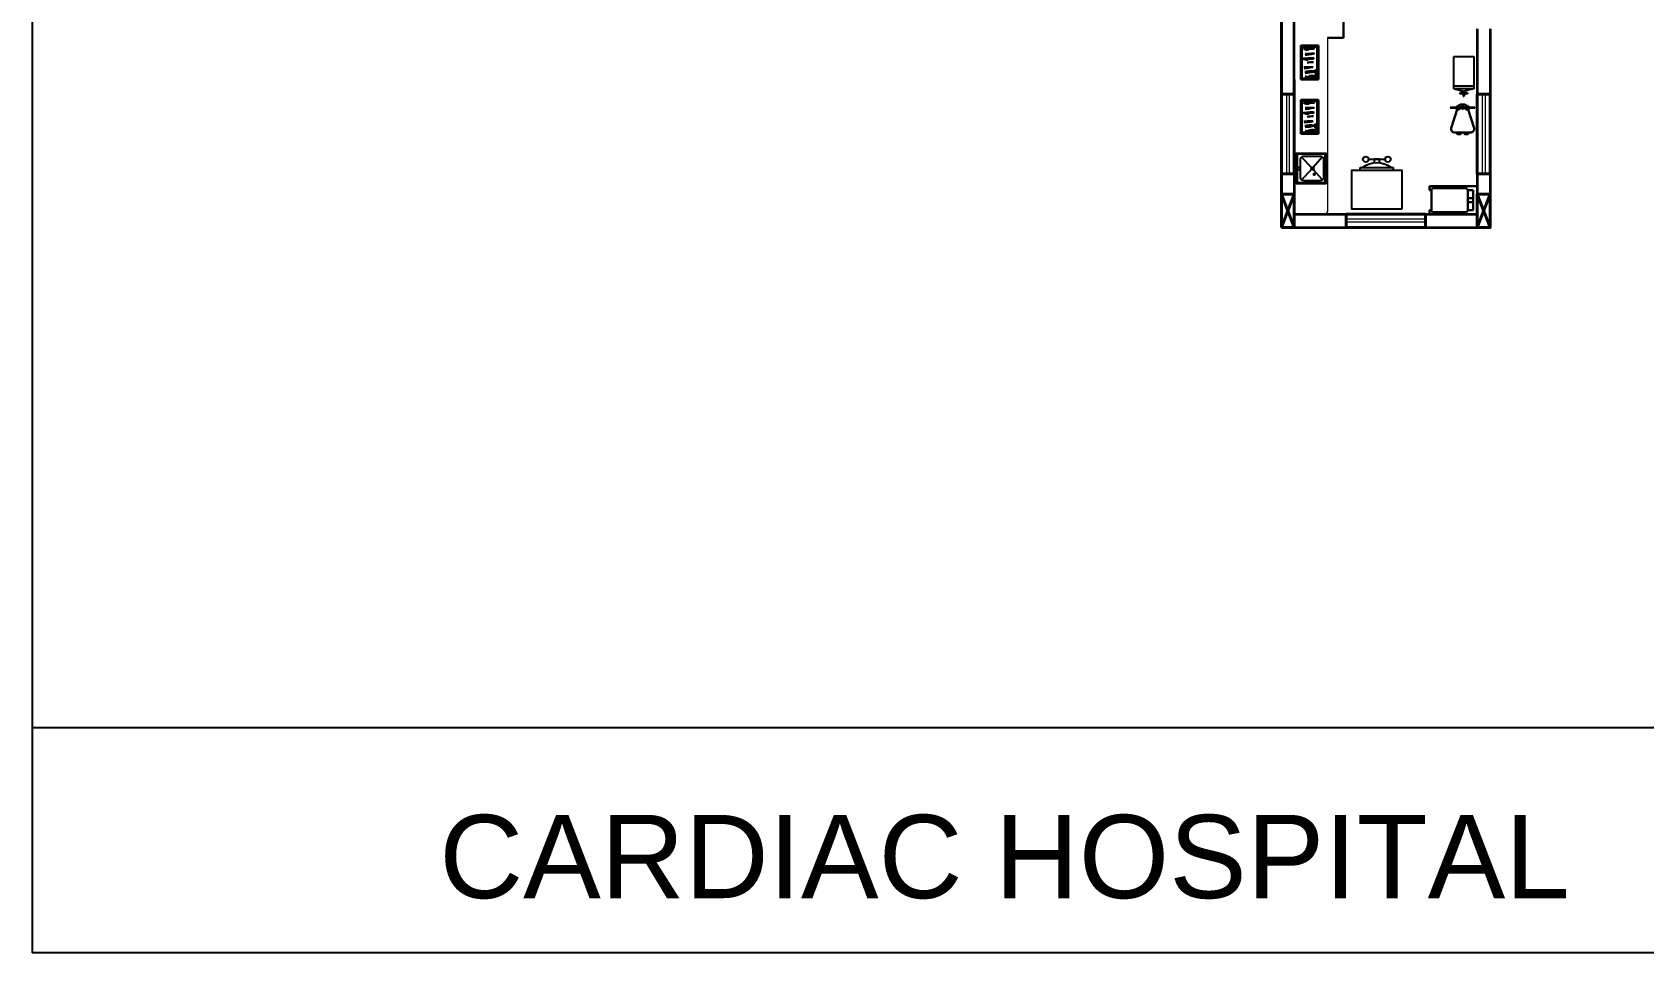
# Model space of a CAD drawing. Header units: inches. Extents: x -17070 to 527, y 504 to 2398.
# Drawn here: x -10493.3 to -10464.26, y 504.14 to 520.72 of the extents above; entities that cross this region are included whole.
import ezdxf

# ---------------------------------------------------------------- set-up
doc = ezdxf.new("R2010")
doc.units = ezdxf.units.IN
for name, color, linetype, lineweight in [('COL', 5, 'Continuous', 40), ('ELE-1', 105, 'Continuous', 40), ('Equipamiento', 51, 'Continuous', 25), ('FURN', 25, 'Continuous', 9), ('section', 1, 'Continuous', 35), ('wall', 7, 'Continuous', 30), ('WIN', 4, 'Continuous', 20)]:
    doc.layers.add(name, color=color, linetype=linetype, lineweight=lineweight)
doc.layers.add('elevation', color=7, linetype='Continuous')
doc.styles.add('PP15', font='', dxfattribs={"height": 0.015})
doc.styles.get('PP15').set_extended_font_data('Arial Narrow')

# ---------------------------------------------------------------- blocks, each defined once
blk = doc.blocks.new('de')
at = {"layer": 'elevation', "ltscale": 0.0005}
for p, q in [((-10856.90422, 504.72708), (-10856.90422, 504.13708)), ((-10856.90422, 504.19118), (-10856.06422, 504.19118)), ((-10856.06422, 504.13708), (-10856.90422, 504.13708))]:
    blk.add_line(p, q, dxfattribs=at)
at = {"layer": 'elevation', "ltscale": 0.0005, "insert": (-10856.80643, 504.17019), "char_height": 0.02, "width": 0.382938, "attachment_point": 1, "style": 'PP15'}
blk.add_mtext('{\\fArial|b0|i0|c0|p34;CARDIAC HOSPITAL}', dxfattribs=at)

msp = doc.modelspace()

# ---------------------------------------------------------------- linework, layer by layer
at = {"layer": 'COL', "ltscale": 0.0005}
for p, q in [((-10470.56214, 517.19797), (-10470.79214, 517.79797)), ((-10470.79214, 517.19797), (-10470.56214, 517.79797)), ((-10467.03214, 517.19797), (-10467.26214, 517.79797)), ((-10467.26214, 517.19797), (-10467.03214, 517.79797))]:
    msp.add_line(p, q, dxfattribs=at)
for points in [[(-10470.79214, 517.19797), (-10470.56214, 517.19797), (-10470.56214, 517.79797), (-10470.79214, 517.79797)], [(-10467.26214, 517.19797), (-10467.03214, 517.19797), (-10467.03214, 517.79797), (-10467.26214, 517.79797)]]:
    msp.add_lwpolyline(points, close=True, dxfattribs=at)
at = {"layer": 'ELE-1', "ltscale": 0.0005}
for p, q in [((-10470.79214, 519.59741), (-10470.79214, 518.16741)), ((-10470.79214, 519.59741), (-10470.56214, 519.59741)), ((-10470.56214, 519.59741), (-10470.56214, 518.16741)), ((-10467.26214, 519.59741), (-10467.26214, 518.16741)), ((-10467.26214, 519.59741), (-10467.03214, 519.59741)), ((-10467.03214, 519.59741), (-10467.03214, 518.16741)), ((-10470.79214, 518.16741), (-10470.56214, 518.16741)), ((-10467.26214, 518.16741), (-10467.03214, 518.16741)), ((-10468.19714, 517.43797), (-10469.62714, 517.43797)), ((-10469.62714, 517.43797), (-10469.62714, 517.19797)), ((-10468.19714, 517.19797), (-10469.62714, 517.19797)), ((-10468.19714, 517.43797), (-10468.19714, 517.19797))]:
    msp.add_line(p, q, dxfattribs=at)
at = {"layer": 'Equipamiento', "lineweight": 30}
for p, q in [((-10470.44477, 520.47499, 0), (-10470.44477, 519.86297, 0)), ((-10470.1264, 520.47499, 0), (-10470.44477, 520.47499, 0)), ((-10470.42477, 520.45499, 0), (-10470.42477, 519.88297, 0)), ((-10470.1464, 520.45499, 0), (-10470.42477, 520.45499, 0)), ((-10470.20481, 520.43438, 0), (-10470.39538, 520.4209, 0)), ((-10470.1464, 519.88297, 0), (-10470.1464, 520.45499, 0)), ((-10470.1264, 519.86297, 0), (-10470.1264, 520.47499, 0)), ((-10470.2125, 520.25449, 0), (-10470.40307, 520.24101, 0)), ((-10470.44477, 519.86297, 0), (-10470.1264, 519.86297, 0)), ((-10470.42477, 519.88297, 0), (-10470.1464, 519.88297, 0)), ((-10470.44477, 519.5002, 0), (-10470.44477, 518.88818, 0)), ((-10470.1264, 519.5002, 0), (-10470.44477, 519.5002, 0)), ((-10470.42477, 519.4802, 0), (-10470.42477, 518.90818, 0)), ((-10470.1464, 519.4802, 0), (-10470.42477, 519.4802, 0)), ((-10470.2125, 519.27971, 0), (-10470.40307, 519.26622, 0)), ((-10470.20481, 519.45959, 0), (-10470.39538, 519.44611, 0)), ((-10470.1464, 518.90818, 0), (-10470.1464, 519.4802, 0)), ((-10470.1264, 518.88818, 0), (-10470.1264, 519.5002, 0)), ((-10467.61111, 519.35869), (-10467.74854, 519.35869)), ((-10467.61111, 519.35435), (-10467.74854, 519.35435)), ((-10467.73416, 518.99089), (-10467.62407, 519.32458)), ((-10467.61111, 519.34944), (-10467.61111, 519.36233)), ((-10467.60811, 519.36533), (-10467.56122, 519.36533)), ((-10467.60811, 519.34644), (-10467.56122, 519.34644)), ((-10467.55822, 519.34944), (-10467.55822, 519.36233)), ((-10467.54722, 519.35869), (-10467.55822, 519.35869)), ((-10467.54682, 519.35435), (-10467.55822, 519.35435)), ((-10467.54355, 519.41521), (-10467.50866, 519.41521)), ((-10467.50538, 519.35435), (-10467.49398, 519.35435)), ((-10467.50499, 519.35869), (-10467.49398, 519.35869)), ((-10467.49398, 519.34944), (-10467.49398, 519.36233)), ((-10467.4441, 519.36533), (-10467.49098, 519.36533)), ((-10467.4441, 519.34644), (-10467.49098, 519.34644)), ((-10467.4411, 519.34944), (-10467.4411, 519.36233)), ((-10467.4411, 519.35869), (-10467.30367, 519.35869)), ((-10467.4411, 519.35435), (-10467.30367, 519.35435)), ((-10467.31805, 518.99089), (-10467.42814, 519.32458)), ((-10467.30367, 519.35869), (-10467.30367, 519.35435)), ((-10470.44477, 518.88818, 0), (-10470.1264, 518.88818, 0)), ((-10470.42477, 518.90818, 0), (-10470.1464, 518.90818, 0)), ((-10467.66507, 518.90963), (-10467.38714, 518.90963)), ((-10467.6311, 518.9018), (-10467.6311, 518.90963)), ((-10467.6111, 518.8818), (-10467.57354, 518.8818)), ((-10467.55354, 518.9018), (-10467.55354, 518.90963)), ((-10467.49867, 518.9018), (-10467.49867, 518.90963)), ((-10467.4411, 518.8818), (-10467.47867, 518.8818)), ((-10467.4211, 518.9018), (-10467.4211, 518.90963)), ((-10468.12614, 517.86997), (-10468.12614, 517.94197)), ((-10468.12614, 517.94197), (-10467.26214, 517.94197)), ((-10468.09014, 517.86997), (-10468.12614, 517.86997)), ((-10468.09014, 517.50997), (-10468.09014, 517.86997)), ((-10468.05414, 517.90597), (-10467.47094, 517.90597)), ((-10467.43494, 517.50997), (-10467.43494, 517.86997)), ((-10467.43494, 517.86997), (-10467.33414, 517.86997)), ((-10467.33414, 517.86997), (-10467.33414, 517.50997)), ((-10467.26214, 517.94197), (-10467.26214, 517.43797)), ((-10468.12614, 517.43797), (-10468.12614, 517.50997)), ((-10468.12614, 517.50997), (-10468.09014, 517.50997)), ((-10467.43494, 517.72597), (-10467.33414, 517.72597)), ((-10467.43494, 517.65397), (-10467.33414, 517.65397)), ((-10467.33414, 517.50997), (-10467.43494, 517.50997)), ((-10467.26214, 517.43797), (-10468.12614, 517.43797)), ((-10468.05414, 517.47397), (-10467.47094, 517.47397))]:
    msp.add_line(p, q, dxfattribs=at)
at = {"layer": 'Equipamiento'}
for p, q in [((-10467.68648, 519.69663), (-10467.68648, 520.28163)), ((-10467.68648, 520.28163), (-10467.32648, 520.28163)), ((-10467.32648, 520.28163), (-10467.32648, 519.69663)), ((-10467.32648, 519.74163), (-10467.68648, 519.74163)), ((-10467.32648, 519.69663), (-10467.68648, 519.69663)), ((-10467.68648, 519.69663), (-10467.50648, 519.65163)), ((-10467.43898, 519.62463), (-10467.57398, 519.62463)), ((-10467.57398, 519.62463), (-10467.57398, 519.60663)), ((-10467.43898, 519.60663), (-10467.57398, 519.60663)), ((-10467.51548, 519.65343), (-10467.51548, 519.62463)), ((-10467.51548, 519.60663), (-10467.51548, 519.56163)), ((-10467.51548, 519.56163), (-10467.49748, 519.56163)), ((-10467.32648, 519.69663), (-10467.50648, 519.65163)), ((-10467.49748, 519.65343), (-10467.49748, 519.62463)), ((-10467.49748, 519.60663), (-10467.49748, 519.56163)), ((-10467.43898, 519.62463), (-10467.43898, 519.60663)), ((-10470.44579, 518.43236), (-10470.44559, 518.43726)), ((-10470.44579, 518.09236), (-10470.44579, 518.43236)), ((-10470.44559, 518.43726), (-10470.44479, 518.44216)), ((-10470.44479, 518.44216), (-10470.44369, 518.44686)), ((-10470.44369, 518.44686), (-10470.44199, 518.45146)), ((-10470.44199, 518.45146), (-10470.43989, 518.45596)), ((-10470.43989, 518.45596), (-10470.43739, 518.46016)), ((-10470.43739, 518.46016), (-10470.43449, 518.46416)), ((-10470.43449, 518.46416), (-10470.43119, 518.46776)), ((-10470.43119, 518.46776), (-10470.42749, 518.47106)), ((-10470.43029, 518.46846), (-10470.25059, 518.28046)), ((-10470.42749, 518.47106), (-10470.42359, 518.47396)), ((-10470.42359, 518.47396), (-10470.41939, 518.47646)), ((-10470.41939, 518.47646), (-10470.41489, 518.47856)), ((-10470.41489, 518.47856), (-10470.41029, 518.48026)), ((-10470.41029, 518.48026), (-10470.40549, 518.48136)), ((-10470.40549, 518.48136), (-10470.40069, 518.48216)), ((-10470.40069, 518.48216), (-10470.39579, 518.48236)), ((-10470.39579, 518.48236), (-10470.08579, 518.48236)), ((-10470.05299, 518.47016), (-10470.21689, 518.28126)), ((-10470.08579, 518.48236), (-10470.08089, 518.48216)), ((-10470.08089, 518.48216), (-10470.07609, 518.48136)), ((-10470.07609, 518.48136), (-10470.07129, 518.48026)), ((-10470.07129, 518.48026), (-10470.06669, 518.47856)), ((-10470.06669, 518.47856), (-10470.06219, 518.47646)), ((-10470.06219, 518.47646), (-10470.05799, 518.47396)), ((-10470.05799, 518.47396), (-10470.05409, 518.47106)), ((-10470.05409, 518.47106), (-10470.05039, 518.46776)), ((-10470.05039, 518.46776), (-10470.04709, 518.46416)), ((-10470.04709, 518.46416), (-10470.04419, 518.46016)), ((-10470.04419, 518.46016), (-10470.04169, 518.45596)), ((-10470.04169, 518.45596), (-10470.03959, 518.45146)), ((-10470.03959, 518.45146), (-10470.03789, 518.44686)), ((-10470.03789, 518.44686), (-10470.03679, 518.44216)), ((-10470.03679, 518.44216), (-10470.03599, 518.43726)), ((-10470.03599, 518.43726), (-10470.03579, 518.43236)), ((-10470.03579, 518.43236), (-10470.03579, 518.09236)), ((-10470.44559, 518.08746), (-10470.44579, 518.09236)), ((-10470.44579, 518.09236), (-10470.44579, 518.09236)), ((-10470.44479, 518.08256), (-10470.44559, 518.08746)), ((-10470.44369, 518.07786), (-10470.44479, 518.08256)), ((-10470.44199, 518.07326), (-10470.44369, 518.07786)), ((-10470.43989, 518.06876), (-10470.44199, 518.07326)), ((-10470.43739, 518.06456), (-10470.43989, 518.06876)), ((-10470.43029, 518.05626), (-10470.25059, 518.24426)), ((-10470.05299, 518.05456), (-10470.21689, 518.24346)), ((-10470.04169, 518.06876), (-10470.04419, 518.06456)), ((-10470.03959, 518.07326), (-10470.04169, 518.06876)), ((-10470.03789, 518.07786), (-10470.03959, 518.07326)), ((-10470.03679, 518.08256), (-10470.03789, 518.07786)), ((-10470.03599, 518.08746), (-10470.03679, 518.08256)), ((-10470.03579, 518.09236), (-10470.03599, 518.08746)), ((-10470.43449, 518.06056), (-10470.43739, 518.06456)), ((-10470.43119, 518.05696), (-10470.43449, 518.06056)), ((-10470.42749, 518.05366), (-10470.43119, 518.05696)), ((-10470.42359, 518.05076), (-10470.42749, 518.05366)), ((-10470.41939, 518.04826), (-10470.42359, 518.05076)), ((-10470.41489, 518.04616), (-10470.41939, 518.04826)), ((-10470.41029, 518.04446), (-10470.41489, 518.04616)), ((-10470.40549, 518.04336), (-10470.41029, 518.04446)), ((-10470.40069, 518.04256), (-10470.40549, 518.04336)), ((-10470.39579, 518.04236), (-10470.40069, 518.04256)), ((-10470.08579, 518.04236), (-10470.39579, 518.04236)), ((-10470.08089, 518.04256), (-10470.08579, 518.04236)), ((-10470.07609, 518.04336), (-10470.08089, 518.04256)), ((-10470.07129, 518.04446), (-10470.07609, 518.04336)), ((-10470.06669, 518.04616), (-10470.07129, 518.04446)), ((-10470.06219, 518.04826), (-10470.06669, 518.04616)), ((-10470.05799, 518.05076), (-10470.06219, 518.04826)), ((-10470.05409, 518.05366), (-10470.05799, 518.05076)), ((-10470.05039, 518.05696), (-10470.05409, 518.05366)), ((-10470.04709, 518.06056), (-10470.05039, 518.05696)), ((-10470.04419, 518.06456), (-10470.04709, 518.06056))]:
    msp.add_line(p, q, dxfattribs=at)
at = {"layer": 'Equipamiento', "linetype": 'Continuous'}
for p, q in [((-10469.222, 518.42836), (-10468.922, 518.42836)), ((-10469.372, 518.23028), (-10469.372, 518.28028)), ((-10469.372, 518.28028), (-10468.772, 518.28028)), ((-10468.772, 518.23028), (-10468.772, 518.28028))]:
    msp.add_line(p, q, dxfattribs=at)
at = {"layer": 'Equipamiento'}
for points in [[(-10470.52579, 517.99236), (-10469.98579, 517.99236), (-10469.98579, 518.53236), (-10470.52579, 518.53236)], [(-10470.51079, 518.00736), (-10470.00079, 518.00736), (-10470.00079, 518.51736), (-10470.51079, 518.51736)]]:
    msp.add_lwpolyline(points, close=True, dxfattribs=at)
at = {"layer": 'Equipamiento', "linetype": 'Continuous'}
msp.add_lwpolyline([(-10469.022, 518.35836), (-10469.022, 518.42836), (-10469.122, 518.42836), (-10469.122, 518.35836)], dxfattribs=at)
at = {"layer": 'Equipamiento', "linetype": 'ByBlock', "const_width": 0.03}
msp.add_lwpolyline([(-10470.21579, 518.15812, 1), (-10470.18579, 518.15812, 1)], format="xyb", close=True, dxfattribs=at)
at = {"layer": 'Equipamiento', "linetype": 'Continuous'}
msp.add_lwpolyline([(-10468.622, 517.53028), (-10469.522, 517.53028), (-10469.522, 518.23028), (-10468.622, 518.23028)], close=True, dxfattribs=at)
at = {"layer": 'Equipamiento', "lineweight": 30}
for radius in [0.02112, 0.01328]:
    msp.add_circle((-10467.5261, 519.35844), radius, dxfattribs=at)
at = {"layer": 'Equipamiento', "linetype": 'Continuous'}
for centre in [(-10469.272, 518.42836), (-10468.872, 518.42836)]:
    msp.add_circle(centre, 0.05, dxfattribs=at)
at = {"layer": 'Equipamiento'}
for centre, radius in [((-10470.47846, 518.26236), 0.025), ((-10470.23329, 518.26236), 0.025), ((-10470.23329, 518.26236), 0.015)]:
    msp.add_circle(centre, radius, dxfattribs=at)
at = {"layer": 'Equipamiento', "lineweight": 30}
for centre, radius, start, end in [((-10467.60864, 519.35589), 0.0349, 182.515775, 344.295123), ((-10467.60864, 519.35589), 0.0349, 15.704877, 175.384237), ((-10467.60864, 519.35589), 0.02094, 184.196124, 333.178046), ((-10467.60864, 519.35589), 0.02094, 26.821954, 172.29074), ((-10467.60864, 519.35589), 0.01551, 185.667914, 322.480213), ((-10467.60864, 519.35589), 0.01551, 37.519787, 169.568226), ((-10467.60811, 519.36233), 0.003, 90, 180), ((-10467.60811, 519.34944), 0.003, 180, 270), ((-10467.54355, 519.34521), 0.07, 90, 141.123238), ((-10467.56122, 519.36233), 0.003, 0, 90), ((-10467.56122, 519.34944), 0.003, 270, 0), ((-10467.50866, 519.34521), 0.07, 38.876762, 90), ((-10467.49098, 519.36233), 0.003, 90, 180), ((-10467.49098, 519.34944), 0.003, 180, 270), ((-10467.44357, 519.35589), 0.0349, 4.615763, 164.295123), ((-10467.44357, 519.35589), 0.0349, 195.704877, 357.484225), ((-10467.44357, 519.35589), 0.02094, 7.70926, 153.178046), ((-10467.44357, 519.35589), 0.02094, 206.821954, 355.803876), ((-10467.44357, 519.35589), 0.01551, 10.431774, 142.480213), ((-10467.44357, 519.35589), 0.01551, 217.519787, 354.332086), ((-10467.4441, 519.36233), 0.003, 0, 90), ((-10467.4441, 519.34944), 0.003, 270, 0), ((-10467.66507, 518.97963), 0.07, 170.749051, 270), ((-10467.38714, 518.97963), 0.07, 270, 9.250949), ((-10467.6111, 518.9018), 0.02, 180, 270), ((-10467.57354, 518.9018), 0.02, 270, 0), ((-10467.47867, 518.9018), 0.02, 180, 270), ((-10467.4411, 518.9018), 0.02, 270, 0), ((-10468.05414, 517.86997), 0.036, 90, 180), ((-10467.47094, 517.86997), 0.036, 0, 90), ((-10468.05414, 517.50997), 0.036, 180, 270), ((-10467.47094, 517.50997), 0.036, 270, 0)]:
    msp.add_arc(centre, radius, start, end, dxfattribs=at)
at = {"layer": 'Equipamiento', "linetype": 'Continuous'}
msp.add_arc((-10469.072, 517.90245), 0.45865, 55.466583, 124.533417, dxfattribs=at)
at = {"layer": 'Equipamiento', "lineweight": 30}
for points, knots in [([(-10470.39538, 520.4209, 0), (-10470.38251, 520.41405, 0), (-10470.35209, 520.39785, 0), (-10470.29923, 520.40208, 0), (-10470.26008, 520.42699, 0), (-10470.19415, 520.40925, 0), (-10470.20355, 520.43141, 0), (-10470.20481, 520.43438, 0)], [0, 0, 0, 0, 0.043509372, 0.102826241, 0.142389381, 0.199238701, 0.208025131, 0.208025131, 0.208025131, 0.208025131]), ([(-10470.40307, 520.24101, 0), (-10470.3902, 520.23416, 0), (-10470.35977, 520.21797, 0), (-10470.30692, 520.22219, 0), (-10470.26777, 520.2471, 0), (-10470.20184, 520.22937, 0), (-10470.21124, 520.25153, 0), (-10470.2125, 520.25449, 0)], [0, 0, 0, 0, 0.043509372, 0.102826241, 0.142389381, 0.199238701, 0.208025131, 0.208025131, 0.208025131, 0.208025131]), ([(-10470.36508, 520.32715, 0), (-10470.2844, 520.3305, 0), (-10470.12359, 520.3372, 0), (-10470.28272, 520.31555, 0), (-10470.36202, 520.30476, 0)], [0, 0, 0, 0, 0.161531447, 0.321993503, 0.321993503, 0.321993503, 0.321993503]), ([(-10470.38734, 520.08488, 0), (-10470.30666, 520.08824, 0), (-10470.14585, 520.09493, 0), (-10470.30498, 520.07328, 0), (-10470.38428, 520.06249, 0)], [0, 0, 0, 0, 0.161531447, 0.321993503, 0.321993503, 0.321993503, 0.321993503]), ([(-10470.37147, 520.00284, 0), (-10470.32259, 520.01389, 0), (-10470.2663, 520.02662, 0), (-10470.15682, 520.00775, 0), (-10470.17607, 520.04597, 0), (-10470.18665, 520.0279, 0), (-10470.19236, 520.01815, 0)], [0, 0, 0, 0, 0.179473817, 0.206698064, 0.22758017, 0.252039495, 0.252039495, 0.252039495, 0.252039495]), ([(-10470.36653, 519.97954, 0), (-10470.30964, 519.98549, 0), (-10470.24573, 519.99217, 0), (-10470.17599, 520.00941, 0), (-10470.15912, 519.99881, 0), (-10470.16751, 519.97365, 0), (-10470.19141, 519.98252, 0), (-10470.18983, 519.99247, 0), (-10470.18931, 519.99576, 0)], [0, 0, 0, 0, 0.174329547, 0.195825423, 0.206468432, 0.227473395, 0.24637467, 0.255718263, 0.255718263, 0.255718263, 0.255718263]), ([(-10470.36402, 519.92257, 0), (-10470.3476, 519.914, 0), (-10470.29422, 519.88613, 0), (-10470.22631, 519.90176, 0), (-10470.16421, 519.92821, 0), (-10470.14758, 519.89301, 0), (-10470.17557, 519.89151, 0), (-10470.17792, 519.90232, 0), (-10470.17896, 519.90711, 0)], [0, 0, 0, 0, 0.05430793, 0.176508374, 0.205515381, 0.229145103, 0.245978511, 0.259350431, 0.259350431, 0.259350431, 0.259350431]), ([(-10470.357, 519.87967, 0), (-10470.33817, 519.89517, 0), (-10470.29097, 519.93401, 0), (-10470.21879, 519.93824, 0), (-10470.16932, 519.9225, 0), (-10470.152, 519.94436, 0), (-10470.17599, 519.95445, 0), (-10470.18223, 519.94274, 0), (-10470.18583, 519.93599, 0)], [0, 0, 0, 0, 0.072045442, 0.180556928, 0.201118854, 0.220043701, 0.2346541, 0.254478507, 0.254478507, 0.254478507, 0.254478507]), ([(-10470.40307, 519.26622, 0), (-10470.3902, 519.25937, 0), (-10470.35977, 519.24318, 0), (-10470.30692, 519.2474, 0), (-10470.26777, 519.27232, 0), (-10470.20184, 519.25458, 0), (-10470.21124, 519.27674, 0), (-10470.2125, 519.27971, 0)], [0, 0, 0, 0, 0.043509372, 0.102826241, 0.142389381, 0.199238701, 0.208025131, 0.208025131, 0.208025131, 0.208025131]), ([(-10470.39538, 519.44611, 0), (-10470.38251, 519.43926, 0), (-10470.35209, 519.42306, 0), (-10470.29923, 519.42729, 0), (-10470.26008, 519.4522, 0), (-10470.19415, 519.43446, 0), (-10470.20355, 519.45662, 0), (-10470.20481, 519.45959, 0)], [0, 0, 0, 0, 0.043509372, 0.102826241, 0.142389381, 0.199238701, 0.208025131, 0.208025131, 0.208025131, 0.208025131]), ([(-10470.36508, 519.35236, 0), (-10470.2844, 519.35572, 0), (-10470.12359, 519.36241, 0), (-10470.28272, 519.34076, 0), (-10470.36202, 519.32997, 0)], [0, 0, 0, 0, 0.161531447, 0.321993503, 0.321993503, 0.321993503, 0.321993503]), ([(-10470.38734, 519.11009, 0), (-10470.30666, 519.11345, 0), (-10470.14585, 519.12014, 0), (-10470.30498, 519.09849, 0), (-10470.38428, 519.0877, 0)], [0, 0, 0, 0, 0.161531447, 0.321993503, 0.321993503, 0.321993503, 0.321993503]), ([(-10470.37147, 519.02805, 0), (-10470.32259, 519.0391, 0), (-10470.2663, 519.05183, 0), (-10470.15682, 519.03296, 0), (-10470.17607, 519.07118, 0), (-10470.18665, 519.05311, 0), (-10470.19236, 519.04336, 0)], [0, 0, 0, 0, 0.179473817, 0.206698064, 0.22758017, 0.252039495, 0.252039495, 0.252039495, 0.252039495]), ([(-10470.36653, 519.00475, 0), (-10470.30964, 519.0107, 0), (-10470.24573, 519.01738, 0), (-10470.17599, 519.03462, 0), (-10470.15912, 519.02402, 0), (-10470.16751, 518.99886, 0), (-10470.19141, 519.00773, 0), (-10470.18983, 519.01768, 0), (-10470.18931, 519.02097, 0)], [0, 0, 0, 0, 0.174329547, 0.195825423, 0.206468432, 0.227473395, 0.24637467, 0.255718263, 0.255718263, 0.255718263, 0.255718263]), ([(-10470.36402, 518.94778, 0), (-10470.3476, 518.93921, 0), (-10470.29422, 518.91134, 0), (-10470.22631, 518.92697, 0), (-10470.16421, 518.95342, 0), (-10470.14758, 518.91822, 0), (-10470.17557, 518.91672, 0), (-10470.17792, 518.92753, 0), (-10470.17896, 518.93232, 0)], [0, 0, 0, 0, 0.05430793, 0.176508374, 0.205515381, 0.229145103, 0.245978511, 0.259350431, 0.259350431, 0.259350431, 0.259350431]), ([(-10470.357, 518.90488, 0), (-10470.33817, 518.92038, 0), (-10470.29097, 518.95923, 0), (-10470.21879, 518.96345, 0), (-10470.16932, 518.94771, 0), (-10470.152, 518.96957, 0), (-10470.17599, 518.97966, 0), (-10470.18223, 518.96795, 0), (-10470.18583, 518.96121, 0)], [0, 0, 0, 0, 0.072045442, 0.180556928, 0.201118854, 0.220043701, 0.2346541, 0.254478507, 0.254478507, 0.254478507, 0.254478507])]:
    msp.add_open_spline(points, degree=3, knots=knots, dxfattribs=at)
for points in [[(-10470.33039, 520.16876, 0), (-10470.29153, 520.17236, 0), (-10470.25266, 520.17596, 0), (-10470.2138, 520.17955, 0)], [(-10470.33039, 519.19397, 0), (-10470.29153, 519.19757, 0), (-10470.25266, 519.20117, 0), (-10470.2138, 519.20476, 0)]]:
    msp.add_open_spline(points, degree=3, dxfattribs=at)
at = {"layer": 'FURN', "ltscale": 0.0005}
for p, q in [((-10469.96214, 520.61698), (-10469.96214, 517.48797)), ((-10470.01214, 517.43797), (-10470.56214, 517.43797))]:
    msp.add_line(p, q, dxfattribs=at)
msp.add_arc((-10470.01214, 517.48797), 0.05, 270, 360, dxfattribs=at)
at = {"layer": 'section', "ltscale": 0.0005}
for p, q in [((-10470.79214, 522.52797), (-10470.79214, 517.79797)), ((-10470.56214, 520.70297), (-10470.56214, 522.52797)), ((-10470.79214, 521.83797), (-10470.79214, 517.79797)), ((-10470.79214, 517.79797), (-10470.79214, 521.83797)), ((-10470.79214, 517.79797), (-10470.79214, 521.83797)), ((-10470.56214, 518.88241), (-10470.56214, 520.70297)), ((-10467.26214, 520.77797), (-10467.26214, 517.79797)), ((-10467.03214, 520.77797), (-10467.03214, 517.79797)), ((-10470.56214, 519.86297), (-10470.56214, 517.79797)), ((-10470.56214, 517.43797), (-10467.26214, 517.43797)), ((-10470.56214, 517.19797), (-10467.26214, 517.19797)), ((-10467.03214, 517.42797), (-10467.03214, 517.19797))]:
    msp.add_line(p, q, dxfattribs=at)
at = {"layer": 'wall', "ltscale": 0.0005}
for p, q in [((-10469.67493, 520.61698), (-10469.67493, 522.52797)), ((-10469.96214, 520.61698), (-10469.67493, 520.61698))]:
    msp.add_line(p, q, dxfattribs=at)
at = {"layer": 'WIN', "ltscale": 0.0005}
for p, q in [((-10470.70214, 519.59741), (-10470.70214, 518.16741)), ((-10470.65214, 519.59741), (-10470.65214, 518.16741)), ((-10467.17214, 519.59741), (-10467.17214, 518.16741)), ((-10467.12214, 519.59741), (-10467.12214, 518.16741)), ((-10468.19714, 517.34797), (-10469.62714, 517.34797)), ((-10468.19714, 517.29797), (-10469.62714, 517.29797))]:
    msp.add_line(p, q, dxfattribs=at)

# ---------------------------------------------------------------- block references
at = {"layer": 'elevation', "xscale": 75, "yscale": 75, "zscale": 75}
msp.add_blockref('de', (803774.51472, -37306.1441), dxfattribs=at)

doc.saveas('drawing.dxf')
